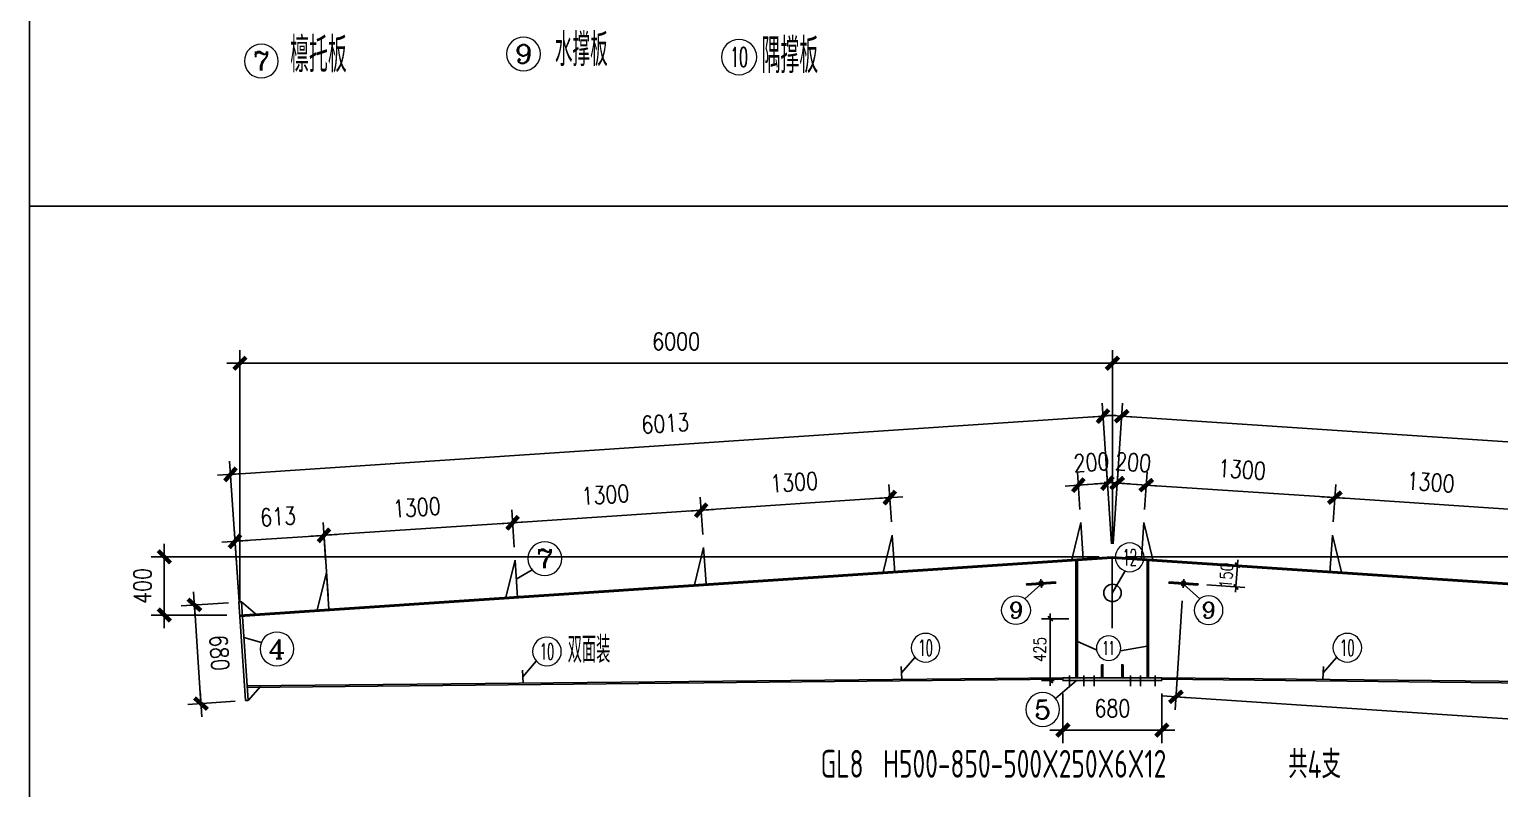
# Model space of a CAD drawing. Header units: millimetres. Extents: x 2451220 to 4527627, y -5186613 to -1639140.
# Drawn here: x 2500480 to 2510591, y -1789991 to -1784773 of the extents above; entities that cross this region are included whole.
import ezdxf
from ezdxf.enums import TextEntityAlignment as Align

# ---------------------------------------------------------------- set-up
doc = ezdxf.new("R2010")
doc.units = ezdxf.units.MM
doc.header["$LTSCALE"] = 1000
doc.header["$PDMODE"] = 34
doc.layers.add('钢架', color=7, linetype='Continuous', lineweight=25)
doc.styles.add('COMPLEX', font='COMPLEX')
doc.styles.add('DIM_FONT', font='simplex.shx', dxfattribs={"width": 0.8, "bigfont": 'hztxt.shx'})
doc.styles.add('hz', font='gbenor.shx', dxfattribs={"width": 0.75, "height": 100, "bigfont": 'gbcbig.shx'})
doc.styles.get("Standard").update_dxf_attribs({"font": 'txt', "bigfont": 'gbcbig.shx'})
doc.styles.add('TSSD_Label', font='Tssdeng.shx', dxfattribs={"width": 0.7, "bigfont": 'hztxt.shx'})
doc.dimstyles.get("Standard").update_dxf_attribs({"dimscale": 100, "dimtxt": 3.5, "dimasz": 1, "dimexe": 2.5, "dimexo": 3, "dimgap": 1.5, "dimtad": 1, "dimdec": 0, "dimzin": 0, "dimdsep": 46, "dimtxsty": 'Standard', "dimblk": 'ARCHTICK', "dimcen": 0.09, "dimadec": 0, "dimazin": 0, "dimtfac": 1, "dimtdec": 0, "dimtix": 1, "dimtmove": 2, "dimatfit": 3, "dimldrblk": 'ARCHTICK', "dimfxl": 1, "dimtolj": 1, "dimtzin": 0, "dimarcsym": 0})
doc.dimstyles.new('WGH(1)', dxfattribs={"dimscale": 1.2, "dimtxt": 100, "dimasz": 0.5, "dimexe": 75, "dimexo": 75, "dimgap": 75, "dimtad": 1, "dimdec": 0, "dimzin": 0, "dimdsep": 46, "dimtxsty": 'DIM_FONT', "dimblk1": '_DIMX', "dimblk2": '_DIMX', "dimsah": 1, "dimcen": 0.09, "dimclrd": 3, "dimclre": 3, "dimclrt": 7, "dimadec": 0, "dimazin": 0, "dimtfac": 1, "dimtdec": 0, "dimtix": 1, "dimtmove": 2, "dimatfit": 3, "dimldrblk": '_DIMX', "dimfxl": 1, "dimtolj": 1, "dimtzin": 0, "dimarcsym": 0})

# ---------------------------------------------------------------- blocks, each defined once
blk = doc.blocks.new('轴线标号')
at = {"lineweight": 13}
blk.add_circle((0, 0), 0.5, dxfattribs=at)
at = {"layer": '钢架', "lineweight": 13, "style": 'COMPLEX', "width": 1.041667}
blk.add_attdef('A', text='', height=0.56, dxfattribs=at).set_placement((-0.25, -0.28), (0.25, -0.28), align=Align.FIT)
blk = doc.blocks.new('_DIMX')
blk.add_line((-150, 0), (150, 0))
at = {"const_width": 50}
blk.add_lwpolyline([(-70, -70), (70, 70)], dxfattribs=at)
blk = doc.blocks.new('*D980')
at = {"color": 3, "lineweight": -2}
for p, q in [((2507705, -1788072), (2507688, -1787815)), ((2507905, -1788058), (2507888, -1787801)), ((2507694, -1787905), (2507693, -1787905)), ((2507894, -1787891), (2507694, -1787905)), ((2507894, -1787891), (2507895, -1787891))]:
    blk.add_line(p, q, dxfattribs=at)
at = {"layer": 'Defpoints', "color": 0}
for p in [(2507694, -1787905), (2507711, -1788162), (2507911, -1788148)]:
    blk.add_point(p, dxfattribs=at)
at = {"color": 3, "lineweight": -2, "xscale": 0.6, "yscale": 0.6, "zscale": 0.6}
for p, rotation in [((2507694, -1787905), 3.814074834272617), ((2507894, -1787891), 183.8140748342726)]:
    blk.add_blockref('_DIMX', p, dxfattribs=dict(at, rotation=rotation))
at = {"color": 7, "insert": (2507784, -1787748), "char_height": 120, "attachment_point": 5, "rotation": 3.8141, "style": 'DIM_FONT'}
blk.add_mtext('\\A1;200', dxfattribs=at)
blk = doc.blocks.new('*D3027')
at = {"color": 3, "lineweight": -2}
for p, q in [((2506408, -1788158), (2506391, -1787901)), ((2505111, -1788245), (2505094, -1787988)), ((2506396, -1787991), (2505101, -1788078))]:
    blk.add_line(p, q, dxfattribs=at)
at = {"layer": 'Defpoints', "color": 0}
for p in [(2505100, -1788078), (2506414, -1788248), (2505117, -1788335)]:
    blk.add_point(p, dxfattribs=at)
at = {"color": 3, "lineweight": -2, "xscale": 0.6, "yscale": 0.6, "zscale": 0.6}
for p, rotation in [((2506397, -1787991), 3.814074823641809), ((2505100, -1788078), 183.8140748236418)]:
    blk.add_blockref('_DIMX', p, dxfattribs=dict(at, rotation=rotation))
at = {"color": 7, "insert": (2505739, -1787885), "char_height": 120, "attachment_point": 5, "rotation": 3.8141, "style": 'DIM_FONT'}
blk.add_mtext('\\A1;1300', dxfattribs=at)
blk = doc.blocks.new('*D3028')
at = {"color": 3, "lineweight": -2}
for p, q in [((2503814, -1788331), (2503797, -1788074)), ((2505099, -1788078), (2503803, -1788164)), ((2505111, -1788245), (2505094, -1787988))]:
    blk.add_line(p, q, dxfattribs=at)
at = {"layer": 'Defpoints', "color": 0}
for p in [(2503803, -1788164), (2505117, -1788335), (2503820, -1788421)]:
    blk.add_point(p, dxfattribs=at)
at = {"color": 3, "lineweight": -2, "xscale": 0.6, "yscale": 0.6, "zscale": 0.6}
for p, rotation in [((2505100, -1788078), 3.814074823641809), ((2503803, -1788164), 183.8140748236418)]:
    blk.add_blockref('_DIMX', p, dxfattribs=dict(at, rotation=rotation))
at = {"color": 7, "insert": (2504441, -1787971), "char_height": 120, "attachment_point": 5, "rotation": 3.8141, "style": 'DIM_FONT'}
blk.add_mtext('\\A1;1300', dxfattribs=at)
blk = doc.blocks.new('*D3029')
at = {"color": 3, "lineweight": -2}
for p, q in [((2503814, -1788331), (2503797, -1788074)), ((2502517, -1788418), (2502500, -1788161)), ((2503802, -1788164), (2502506, -1788250))]:
    blk.add_line(p, q, dxfattribs=at)
at = {"layer": 'Defpoints', "color": 0}
for p in [(2502506, -1788250), (2503820, -1788421), (2502523, -1788507)]:
    blk.add_point(p, dxfattribs=at)
at = {"color": 3, "lineweight": -2, "xscale": 0.6, "yscale": 0.6, "zscale": 0.6}
for p, rotation in [((2503803, -1788164), 3.814074823641809), ((2502506, -1788250), 183.8140748236418)]:
    blk.add_blockref('_DIMX', p, dxfattribs=dict(at, rotation=rotation))
at = {"color": 7, "insert": (2503144, -1788058), "char_height": 120, "attachment_point": 5, "rotation": 3.8141, "style": 'DIM_FONT'}
blk.add_mtext('\\A1;1300', dxfattribs=at)
blk = doc.blocks.new('*D3030')
at = {"color": 3, "lineweight": -2}
for p, q in [((2502534, -1788667), (2502500, -1788161)), ((2501922, -1788708), (2501888, -1788201)), ((2501894, -1788291), (2502505, -1788251))]:
    blk.add_line(p, q, dxfattribs=at)
at = {"layer": 'Defpoints', "color": 0}
for p in [(2502506, -1788250), (2502539, -1788757), (2501928, -1788798)]:
    blk.add_point(p, dxfattribs=at)
at = {"color": 3, "lineweight": -2, "xscale": 0.6, "yscale": 0.6, "zscale": 0.6}
for p, rotation in [((2501894, -1788291), 183.8140748342499), ((2502506, -1788250), 3.814074834249844)]:
    blk.add_blockref('_DIMX', p, dxfattribs=dict(at, rotation=rotation))
at = {"color": 7, "insert": (2502190, -1788121), "char_height": 120, "attachment_point": 5, "rotation": 3.8141, "style": 'DIM_FONT'}
blk.add_mtext('\\A1;613', dxfattribs=at)
blk = doc.blocks.new('*D3031')
at = {"color": 3, "lineweight": -2}
for p, q in [((2507922, -1788308), (2507857, -1787341)), ((2501864, -1787831), (2507862, -1787431)), ((2501922, -1788708), (2501857, -1787741))]:
    blk.add_line(p, q, dxfattribs=at)
at = {"layer": 'Defpoints', "color": 0}
for p in [(2507863, -1787431), (2507928, -1788398), (2501928, -1788798)]:
    blk.add_point(p, dxfattribs=at)
at = {"color": 3, "lineweight": -2, "xscale": 0.6, "yscale": 0.6, "zscale": 0.6}
for p, rotation in [((2507863, -1787431), 3.814074834285632), ((2501863, -1787831), 183.8140748342857)]:
    blk.add_blockref('_DIMX', p, dxfattribs=dict(at, rotation=rotation))
at = {"color": 7, "insert": (2504853, -1787481), "char_height": 120, "attachment_point": 5, "rotation": 3.8141, "style": 'DIM_FONT'}
blk.add_mtext('\\A1;6013', dxfattribs=at)
blk = doc.blocks.new('*D981')
at = {"color": 3, "lineweight": -2}
for p, q in [((2501928, -1788708), (2501928, -1786977)), ((2507928, -1788308), (2507928, -1786977)), ((2501928, -1787067), (2507927, -1787067))]:
    blk.add_line(p, q, dxfattribs=at)
at = {"layer": 'Defpoints', "color": 0}
for p in [(2507928, -1787067), (2507928, -1788398), (2501928, -1788798)]:
    blk.add_point(p, dxfattribs=at)
at = {"color": 3, "lineweight": -2, "xscale": 0.6, "yscale": 0.6, "zscale": 0.6, "rotation": 180}
blk.add_blockref('_DIMX', (2501928, -1787067), dxfattribs=at)
at = {"color": 3, "lineweight": -2, "xscale": 0.6, "yscale": 0.6, "zscale": 0.6}
blk.add_blockref('_DIMX', (2507928, -1787067), dxfattribs=at)
at = {"color": 7, "insert": (2504928, -1786917), "char_height": 120, "attachment_point": 5, "style": 'DIM_FONT'}
blk.add_mtext('\\A1;6000', dxfattribs=at)
blk = doc.blocks.new('*D3032')
at = {"color": 3, "lineweight": -2}
for p, q in [((2501850, -1788713), (2501525, -1788734)), ((2501615, -1788729), (2501660, -1789406)), ((2501895, -1789391), (2501570, -1789413))]:
    blk.add_line(p, q, dxfattribs=at)
at = {"layer": 'Defpoints', "color": 0}
for p in [(2501940, -1788707), (2501985, -1789385), (2501660, -1789407)]:
    blk.add_point(p, dxfattribs=at)
at = {"color": 3, "lineweight": -2, "xscale": 0.6, "yscale": 0.6, "zscale": 0.6}
for p, rotation in [((2501615, -1788728), 93.81407483432686), ((2501660, -1789407), 273.8140748343268)]:
    blk.add_blockref('_DIMX', p, dxfattribs=dict(at, rotation=rotation))
at = {"color": 7, "insert": (2501787, -1789058), "char_height": 120, "attachment_point": 5, "rotation": 273.8141, "style": 'DIM_FONT'}
blk.add_mtext('\\A1;680', dxfattribs=at)
blk = doc.blocks.new('*D982')
at = {"color": 3, "lineweight": -2}
for p, q in [((2507838, -1788398), (2501318, -1788398)), ((2501408, -1788397), (2501408, -1788397)), ((2501408, -1788398), (2501408, -1788798)), ((2501838, -1788798), (2501318, -1788798)), ((2501408, -1788798), (2501408, -1788799))]:
    blk.add_line(p, q, dxfattribs=at)
at = {"layer": 'Defpoints', "color": 0}
for p in [(2507928, -1788398), (2501408, -1788798), (2501928, -1788798)]:
    blk.add_point(p, dxfattribs=at)
at = {"color": 3, "lineweight": -2, "xscale": 0.6, "yscale": 0.6, "zscale": 0.6}
for p, rotation in [((2501408, -1788398), 270), ((2501408, -1788798), 90)]:
    blk.add_blockref('_DIMX', p, dxfattribs=dict(at, rotation=rotation))
at = {"color": 7, "insert": (2501258, -1788598), "char_height": 120, "attachment_point": 5, "rotation": 90, "style": 'DIM_FONT'}
blk.add_mtext('\\A1;400', dxfattribs=at)
blk = doc.blocks.new('*D983')
at = {"color": 3, "lineweight": -2}
for p, q in [((2507950, -1788058), (2507967, -1787801)), ((2508150, -1788072), (2508167, -1787815)), ((2507961, -1787891), (2507960, -1787891)), ((2507961, -1787891), (2508161, -1787905)), ((2508161, -1787905), (2508162, -1787905))]:
    blk.add_line(p, q, dxfattribs=at)
at = {"layer": 'Defpoints', "color": 0}
for p in [(2508161, -1787905), (2507944, -1788148), (2508144, -1788162)]:
    blk.add_point(p, dxfattribs=at)
at = {"color": 3, "lineweight": -2, "xscale": 0.6, "yscale": 0.6, "zscale": 0.6}
for p, rotation in [((2507961, -1787891), 356.1859251657274), ((2508161, -1787905), 176.1859251657274)]:
    blk.add_blockref('_DIMX', p, dxfattribs=dict(at, rotation=rotation))
at = {"color": 7, "insert": (2508071, -1787748), "char_height": 120, "attachment_point": 5, "rotation": 356.1859, "style": 'DIM_FONT'}
blk.add_mtext('\\A1;200', dxfattribs=at)
blk = doc.blocks.new('*D3033')
at = {"color": 3, "lineweight": -2}
for p, q in [((2509447, -1788158), (2509464, -1787901)), ((2509459, -1787991), (2510754, -1788078)), ((2510744, -1788245), (2510761, -1787988))]:
    blk.add_line(p, q, dxfattribs=at)
at = {"layer": 'Defpoints', "color": 0}
for p in [(2510755, -1788078), (2509441, -1788248), (2510738, -1788335)]:
    blk.add_point(p, dxfattribs=at)
at = {"color": 3, "lineweight": -2, "xscale": 0.6, "yscale": 0.6, "zscale": 0.6}
for p, rotation in [((2509458, -1787991), 176.1859251763582), ((2510755, -1788078), 356.1859251763582)]:
    blk.add_blockref('_DIMX', p, dxfattribs=dict(at, rotation=rotation))
at = {"color": 7, "insert": (2510117, -1787885), "char_height": 120, "attachment_point": 5, "rotation": 356.1859, "style": 'DIM_FONT'}
blk.add_mtext('\\A1;1300', dxfattribs=at)
blk = doc.blocks.new('*D3037')
at = {"color": 3, "lineweight": -2}
for p, q in [((2507934, -1788308), (2507998, -1787341)), ((2513991, -1787831), (2507993, -1787431)), ((2513934, -1788708), (2513998, -1787741))]:
    blk.add_line(p, q, dxfattribs=at)
at = {"layer": 'Defpoints', "color": 0}
for p in [(2507992, -1787431), (2507928, -1788398), (2513928, -1788798)]:
    blk.add_point(p, dxfattribs=at)
at = {"color": 3, "lineweight": -2, "xscale": 0.6, "yscale": 0.6, "zscale": 0.6}
for p, rotation in [((2507992, -1787431), 176.1859251657144), ((2513992, -1787831), 356.1859251657144)]:
    blk.add_blockref('_DIMX', p, dxfattribs=dict(at, rotation=rotation))
at = {"color": 7, "insert": (2511002, -1787481), "char_height": 120, "attachment_point": 5, "rotation": 356.1859, "style": 'DIM_FONT'}
blk.add_mtext('\\A1;6013', dxfattribs=at)
blk = doc.blocks.new('*D984')
at = {"color": 3, "lineweight": -2}
for p, q in [((2507928, -1788308), (2507928, -1786977)), ((2513928, -1788708), (2513928, -1786977)), ((2513927, -1787067), (2507928, -1787067))]:
    blk.add_line(p, q, dxfattribs=at)
at = {"layer": 'Defpoints', "color": 0}
for p in [(2507928, -1787067), (2507928, -1788398), (2513928, -1788798)]:
    blk.add_point(p, dxfattribs=at)
at = {"color": 3, "lineweight": -2, "xscale": 0.6, "yscale": 0.6, "zscale": 0.6, "rotation": 180}
blk.add_blockref('_DIMX', (2507928, -1787067), dxfattribs=at)
at = {"color": 3, "lineweight": -2, "xscale": 0.6, "yscale": 0.6, "zscale": 0.6}
blk.add_blockref('_DIMX', (2513928, -1787067), dxfattribs=at)
at = {"color": 7, "insert": (2510928, -1786917), "char_height": 120, "attachment_point": 5, "style": 'DIM_FONT'}
blk.add_mtext('\\A1;6000', dxfattribs=at)
blk = doc.blocks.new('*D985')
at = {"color": 3, "lineweight": -2}
for p, q in [((2508018, -1788398), (2514818, -1788398)), ((2514728, -1788397), (2514728, -1788397)), ((2514728, -1788398), (2514728, -1788798)), ((2514018, -1788798), (2514818, -1788798)), ((2514728, -1788798), (2514728, -1788799))]:
    blk.add_line(p, q, dxfattribs=at)
at = {"layer": 'Defpoints', "color": 0}
for p in [(2507928, -1788398), (2513928, -1788798), (2514728, -1788798)]:
    blk.add_point(p, dxfattribs=at)
at = {"color": 3, "lineweight": -2, "xscale": 0.6, "yscale": 0.6, "zscale": 0.6}
for p, rotation in [((2514728, -1788398), 270), ((2514728, -1788798), 90)]:
    blk.add_blockref('_DIMX', p, dxfattribs=dict(at, rotation=rotation))
at = {"color": 7, "insert": (2514578, -1788598), "char_height": 120, "attachment_point": 5, "rotation": 90, "style": 'DIM_FONT'}
blk.add_mtext('\\A1;400', dxfattribs=at)
blk = doc.blocks.new('*D986')
at = {"color": 3, "lineweight": -2}
for p, q in [((2508150, -1788072), (2508167, -1787815)), ((2508161, -1787905), (2509457, -1787991)), ((2509447, -1788158), (2509464, -1787901))]:
    blk.add_line(p, q, dxfattribs=at)
at = {"layer": 'Defpoints', "color": 0}
for p in [(2509458, -1787991), (2508144, -1788162), (2509441, -1788248)]:
    blk.add_point(p, dxfattribs=at)
at = {"color": 3, "lineweight": -2, "xscale": 0.6, "yscale": 0.6, "zscale": 0.6}
for p, rotation in [((2508161, -1787905), 176.1859251657165), ((2509458, -1787991), 356.1859251657165)]:
    blk.add_blockref('_DIMX', p, dxfattribs=dict(at, rotation=rotation))
at = {"color": 7, "insert": (2508819, -1787798), "char_height": 120, "attachment_point": 5, "rotation": 356.1859, "style": 'DIM_FONT'}
blk.add_mtext('\\A1;1300', dxfattribs=at)
blk = doc.blocks.new('*D3039')
at = {"color": 3, "lineweight": -2}
for p, q in [((2507588, -1789338), (2507588, -1789679)), ((2508268, -1789338), (2508268, -1789679)), ((2508267, -1789589), (2507588, -1789589))]:
    blk.add_line(p, q, dxfattribs=at)
at = {"layer": 'Defpoints', "color": 0}
for p in [(2507588, -1789248), (2508268, -1789248), (2507588, -1789589)]:
    blk.add_point(p, dxfattribs=at)
at = {"color": 3, "lineweight": -2, "xscale": 0.6, "yscale": 0.6, "zscale": 0.6, "rotation": 180}
blk.add_blockref('_DIMX', (2507588, -1789589), dxfattribs=at)
at = {"color": 3, "lineweight": -2, "xscale": 0.6, "yscale": 0.6, "zscale": 0.6}
blk.add_blockref('_DIMX', (2508268, -1789589), dxfattribs=at)
at = {"color": 7, "insert": (2507928, -1789439), "char_height": 120, "attachment_point": 5, "style": 'DIM_FONT'}
blk.add_mtext('\\A1;680', dxfattribs=at)
blk = doc.blocks.new('*D3040')
at = {"color": 3, "lineweight": -2}
for p, q in [((2507628, -1788823), (2507441, -1788823)), ((2507501, -1789247), (2507501, -1788823)), ((2507528, -1789248), (2507441, -1789248))]:
    blk.add_line(p, q, dxfattribs=at)
at = {"layer": 'Defpoints', "color": 0}
for p in [(2507501, -1788823), (2507688, -1788823), (2507588, -1789248)]:
    blk.add_point(p, dxfattribs=at)
at = {"color": 3, "lineweight": -2, "xscale": 0.24, "yscale": 0.24, "zscale": 0.24}
for p, rotation in [((2507501, -1788823), 90), ((2507501, -1789248), 270)]:
    blk.add_blockref('_DIMX', p, dxfattribs=dict(at, rotation=rotation))
at = {"color": 7, "insert": (2507429, -1789035), "char_height": 84, "attachment_point": 5, "rotation": 90, "style": 'DIM_FONT'}
blk.add_mtext('\\A1;425', dxfattribs=at)
blk = doc.blocks.new('*D3041')
at = {"color": 3, "lineweight": -2}
for p, q in [((2508587, -1788442), (2508848, -1788459)), ((2508778, -1788605), (2508788, -1788455)), ((2508788, -1788455), (2508788, -1788455)), ((2508577, -1788591), (2508838, -1788609)), ((2508778, -1788605), (2508778, -1788605))]:
    blk.add_line(p, q, dxfattribs=at)
at = {"layer": 'Defpoints', "color": 0}
for p in [(2508527, -1788438), (2508788, -1788455), (2508517, -1788587)]:
    blk.add_point(p, dxfattribs=at)
at = {"color": 3, "lineweight": -2, "xscale": 0.24, "yscale": 0.24, "zscale": 0.24}
for p, rotation in [((2508788, -1788455), 266.1859251658871), ((2508778, -1788605), 86.18592516588711)]:
    blk.add_blockref('_DIMX', p, dxfattribs=dict(at, rotation=rotation))
at = {"color": 7, "insert": (2508711, -1788525), "char_height": 84, "attachment_point": 5, "rotation": 86.1859, "style": 'DIM_FONT'}
blk.add_mtext('\\A1;150', dxfattribs=at)
blk = doc.blocks.new('*D3042')
at = {"color": 3, "lineweight": -2}
for p, q in [((2508409, -1788700), (2508359, -1789449)), ((2513910, -1789067), (2513860, -1789816)), ((2508366, -1789360), (2513865, -1789726))]:
    blk.add_line(p, q, dxfattribs=at)
at = {"layer": 'Defpoints', "color": 0}
for p in [(2508415, -1788611), (2513916, -1788977), (2513866, -1789726)]:
    blk.add_point(p, dxfattribs=at)
at = {"color": 3, "lineweight": -2, "xscale": 0.6, "yscale": 0.6, "zscale": 0.6}
for p, rotation in [((2508365, -1789360), 176.1859251656479), ((2513866, -1789726), 356.1859251656479)]:
    blk.add_blockref('_DIMX', p, dxfattribs=dict(at, rotation=rotation))
at = {"color": 7, "insert": (2511125, -1789393), "char_height": 120, "attachment_point": 5, "rotation": 356.1859, "style": 'DIM_FONT'}
blk.add_mtext('\\A1;5513', dxfattribs=at)

msp = doc.modelspace()

# ---------------------------------------------------------------- linework, layer by layer
for p, q in [((2507711.3, -1788161.6), (2507648.1, -1788416.3)), ((2507711.3, -1788161.6), (2507728, -1788411)), ((2508143.7, -1788161.6), (2508127.1, -1788411)), ((2508143.7, -1788161.6), (2508206.9, -1788416.3)), ((2506414.2, -1788248), (2506351, -1788502.8)), ((2506414.2, -1788248), (2506431.5, -1788507.5)), ((2509440.8, -1788248), (2509423.5, -1788507.5)), ((2509440.8, -1788248), (2509504, -1788502.8)), ((2505117.1, -1788334.5), (2505053.9, -1788589.3)), ((2505117.1, -1788334.5), (2505133.7, -1788584)), ((2507927.5, -1788397.7), (2501927.5, -1788797.7)), ((2507927.5, -1788407.7), (2501928.2, -1788807.7)), ((2503820, -1788421), (2503756.8, -1788675.8)), ((2503820, -1788421), (2503837.3, -1788680.4)), ((2507677.5, -1788424.4), (2507677.5, -1789229.7)), ((2507687.5, -1788423.7), (2507687.5, -1789229.7)), ((2507927.5, -1788397.7), (2513927.5, -1788797.7)), ((2507927.5, -1788407.7), (2513926.9, -1788807.7)), ((2507927.5, -1788407.7), (2507927.5, -1788887.7)), ((2508167.5, -1788423.7), (2508167.5, -1789229.7)), ((2508177.5, -1788424.4), (2508177.5, -1789229.7)), ((2502522.9, -1788507.5), (2502459.7, -1788762.2)), ((2502522.9, -1788507.5), (2502539.5, -1788756.9)), ((2503937.9, -1788487.5), (2503828.6, -1788550.7)), ((2507337.9, -1788582.3), (2507338.6, -1788592.3)), ((2507436.1, -1788550.7), (2507440.1, -1788610.6)), ((2507436.1, -1788550.7), (2507440.1, -1788610.6)), ((2508016.6, -1788494.9), (2507927.5, -1788647.7)), ((2508419, -1788550.7), (2508415, -1788610.6)), ((2508419, -1788550.7), (2508415, -1788610.6)), ((2508517.1, -1788582.3), (2508516.4, -1788592.3)), ((2507325.7, -1788686.8), (2507438.4, -1788585.7)), ((2508529.4, -1788686.8), (2508416.7, -1788585.7)), ((2501921.5, -1788707.9), (2501939.5, -1788706.7)), ((2501921.5, -1788707.9), (2501966.8, -1789386.4)), ((2501939.5, -1788706.7), (2501984.7, -1789385.2)), ((2501939.5, -1788706.7), (2502035.3, -1788790.5)), ((2502075.3, -1788985.5), (2501955.9, -1788952.7)), ((2507822.9, -1789040), (2507687.5, -1788979.1)), ((2506569.9, -1789088.6), (2506477.4, -1789195.7)), ((2507984.1, -1789043.6), (2508167.5, -1789010.7)), ((2509470.2, -1789088.6), (2509377.7, -1789195.7)), ((2503870.4, -1789176.6), (2503876.3, -1789266.6)), ((2503965.9, -1789114.5), (2503873.4, -1789221.6)), ((2506474.4, -1789150.8), (2506480.4, -1789240.7)), ((2509380.7, -1789150.8), (2509374.7, -1789240.7)), ((2507587.5, -1789229.7), (2501978.1, -1789285.4)), ((2507587.5, -1789239.7), (2501978.7, -1789295.4)), ((2501984.7, -1789385.2), (2502068.5, -1789289.4)), ((2507536.6, -1789371.3), (2507681.8, -1789247.7)), ((2508267.5, -1789229.7), (2513877, -1789285.4)), ((2508267.5, -1789239.7), (2513876.3, -1789295.4)), ((2501966.8, -1789386.4), (2501984.7, -1789385.2))]:
    msp.add_line(p, q)
at = {"color": 2}
for p, q in [((2507537.5, -1788569), (2507337.9, -1788582.3)), ((2507537.8, -1788574), (2507338.3, -1788587.3)), ((2507538.2, -1788579), (2507338.6, -1788592.3)), ((2507537.5, -1788569), (2507538.2, -1788579)), ((2508317.6, -1788569), (2508316.9, -1788579)), ((2508316.9, -1788579), (2508516.4, -1788592.3)), ((2508317.2, -1788574), (2508516.8, -1788587.3)), ((2508317.6, -1788569), (2508517.1, -1788582.3)), ((2507587.5, -1789229.7), (2508267.5, -1789229.7)), ((2507587.5, -1789229.7), (2507587.5, -1789247.7)), ((2508267.5, -1789229.7), (2507587.5, -1789229.7)), ((2507587.5, -1789229.7), (2507587.5, -1789247.7)), ((2507587.5, -1789247.7), (2508267.5, -1789247.7)), ((2508267.5, -1789247.7), (2507587.5, -1789247.7)), ((2507632.5, -1789214.2), (2507632.5, -1789286.1)), ((2507732.5, -1789214.2), (2507732.5, -1789286.1)), ((2507802.5, -1789214.2), (2507802.5, -1789286.1)), ((2508052.5, -1789214.2), (2508052.5, -1789286.1)), ((2508122.5, -1789214.2), (2508122.5, -1789286.1)), ((2508222.5, -1789214.2), (2508222.5, -1789286.1)), ((2508267.5, -1789229.7), (2508267.5, -1789247.7)), ((2508267.5, -1789229.7), (2508267.5, -1789247.7))]:
    msp.add_line(p, q, dxfattribs=at)
for points in [[(2500480.2, -1774242.5), (2516847.2, -1774242.5), (2516847.2, -1785986.7), (2500480.2, -1785986.7)], [(2500480.2, -1785986.7), (2516847.2, -1785986.7), (2516847.2, -1797731), (2500480.2, -1797731)], [(2507852.5, -1789139.7), (2507862.5, -1789139.7), (2507862.5, -1789229.7), (2507852.5, -1789229.7)], [(2508002.5, -1789139.7), (2507992.5, -1789139.7), (2507992.5, -1789229.7), (2508002.5, -1789229.7)]]:
    msp.add_lwpolyline(points, close=True)
for points in [[(2507427.1, -1788566.4), (2507429.1, -1788596.3), (2507449, -1788595), (2507447, -1788565), (2507427.1, -1788566.4)], [(2508428, -1788566.4), (2508426, -1788596.3), (2508406, -1788595), (2508408, -1788565), (2508428, -1788566.4)]]:
    msp.add_lwpolyline(points, dxfattribs=at)
msp.add_circle((2507928.6, -1788645.9), 60)

# ---------------------------------------------------------------- block references
ref = msp.add_blockref('轴线标号', (2503878.5, -1784941.3), dxfattribs=dict(xscale=-232.4988107294776, yscale=232.4988107294776, zscale=232.4988107293054))
ref.add_attrib('A', '9', dxfattribs={"layer": '钢架', "lineweight": 13, "height": 130.2, "style": 'COMPLEX', "width": 1.339286}).set_placement((2503820.3, -1785006.4), (2503936.6, -1785006.4), align=Align.FIT)
ref = msp.add_blockref('轴线标号', (2505360.8, -1784962.7), dxfattribs=dict(xscale=-242.1862611761317, yscale=242.1862611761317, zscale=242.1862611763598))
ref.add_attrib('A', '10', dxfattribs={"layer": '钢架', "lineweight": 13, "height": 135.62, "style": 'COMPLEX', "width": 0.646552}).set_placement((2505300.3, -1785030.5), (2505421.4, -1785030.5), align=Align.FIT)
ref = msp.add_blockref('轴线标号', (2502075.3, -1784990.2), dxfattribs=dict(xscale=-232.4988107294776, yscale=232.4988107294776, zscale=232.4988107293054))
ref.add_attrib('A', '7', dxfattribs={"layer": '钢架', "lineweight": 13, "height": 130.2, "style": 'COMPLEX', "width": 1.339286}).set_placement((2502017.2, -1785055.3), (2502133.4, -1785055.3), align=Align.FIT)
ref = msp.add_blockref('轴线标号', (2504024.8, -1788410.3), dxfattribs=dict(xscale=-232.4988107294776, yscale=232.4988107294776, zscale=232.4988107293054))
ref.add_attrib('A', '7', dxfattribs={"layer": '钢架', "lineweight": 13, "height": 130.2, "style": 'COMPLEX', "width": 1.339286}).set_placement((2503966.7, -1788475.4), (2504083, -1788475.4), align=Align.FIT)
ref = msp.add_blockref('轴线标号', (2508047.1, -1788401), dxfattribs=dict(xscale=-197.6239891201258, yscale=197.6239891201258, zscale=197.6239891199096))
ref.add_attrib('A', '12', dxfattribs={"layer": '钢架', "lineweight": 13, "height": 110.67, "style": 'COMPLEX', "width": 0.646552}).set_placement((2507997.7, -1788456.3), (2508096.5, -1788456.3), align=Align.FIT)
ref = msp.add_blockref('轴线标号', (2507265.2, -1788764.9), dxfattribs=dict(xscale=197.6239891201258, yscale=197.6239891201258, zscale=197.6239891199096))
ref.add_attrib('A', '9', dxfattribs={"layer": '钢架', "lineweight": 13, "height": 110.7, "style": 'COMPLEX', "width": 1.339286}).set_placement((2507215.8, -1788820.3), (2507314.6, -1788820.3), align=Align.FIT)
ref = msp.add_blockref('轴线标号', (2508589.9, -1788764.9), dxfattribs=dict(xscale=-197.6239891201258, yscale=197.6239891201258, zscale=197.6239891199096))
ref.add_attrib('A', '9', dxfattribs={"layer": '钢架', "lineweight": 13, "height": 110.7, "style": 'COMPLEX', "width": 1.339286}).set_placement((2508540.5, -1788820.3), (2508639.3, -1788820.3), align=Align.FIT)
ref = msp.add_blockref('轴线标号', (2502182.4, -1789030.8), dxfattribs=dict(xscale=-232.4988107294776, yscale=232.4988107294776, zscale=232.4988107293054))
ref.add_attrib('A', '4', dxfattribs={"layer": '钢架', "lineweight": 13, "height": 130.2, "style": 'COMPLEX', "width": 1.171875}).set_placement((2502124.2, -1789095.9), (2502240.5, -1789095.9), align=Align.FIT)
ref = msp.add_blockref('轴线标号', (2504039.3, -1789048.4), dxfattribs=dict(xscale=-197.6239891201258, yscale=197.6239891201258, zscale=197.6239891199096))
ref.add_attrib('A', '10', dxfattribs={"layer": '钢架', "lineweight": 13, "height": 110.67, "style": 'COMPLEX', "width": 0.646552}).set_placement((2503989.9, -1789103.7), (2504088.7, -1789103.7), align=Align.FIT)
ref = msp.add_blockref('轴线标号', (2506643.4, -1789022.5), dxfattribs=dict(xscale=-197.6239891201258, yscale=197.6239891201258, zscale=197.6239891199096))
ref.add_attrib('A', '10', dxfattribs={"layer": '钢架', "lineweight": 13, "height": 110.67, "style": 'COMPLEX', "width": 0.646552}).set_placement((2506594, -1789077.9), (2506692.8, -1789077.9), align=Align.FIT)
ref = msp.add_blockref('轴线标号', (2507902.1, -1789025.4), dxfattribs=dict(xscale=-167.9803907517344, yscale=167.9803907522, zscale=167.9803907519232))
ref.add_attrib('A', '11', dxfattribs={"layer": '钢架', "lineweight": 13, "height": 94.07, "style": 'COMPLEX', "width": 0.78125}).set_placement((2507860.1, -1789072.4), (2507944.1, -1789072.4), align=Align.FIT)
ref = msp.add_blockref('轴线标号', (2509543.6, -1789022.5), dxfattribs=dict(xscale=-197.6239891201258, yscale=197.6239891201258, zscale=197.6239891199096))
ref.add_attrib('A', '10', dxfattribs={"layer": '钢架', "lineweight": 13, "height": 110.67, "style": 'COMPLEX', "width": 0.646552}).set_placement((2509494.2, -1789077.9), (2509593.1, -1789077.9), align=Align.FIT)
ref = msp.add_blockref('轴线标号', (2507448.8, -1789447.4), dxfattribs=dict(xscale=-232.4988107294776, yscale=232.4988107294776, zscale=232.4988107293054))
ref.add_attrib('A', '5', dxfattribs={"layer": '钢架', "lineweight": 13, "height": 130.2, "style": 'COMPLEX', "width": 1.339286}).set_placement((2507390.7, -1789512.5), (2507506.9, -1789512.5), align=Align.FIT)

# ---------------------------------------------------------------- texts
at = {"color": 0, "style": 'TSSD_Label', "width": 0.7}
for s, height, p in [('GL8', 190.69, (2505920.8, -1789915.7)), ('H500-850-500X250X6X12', 190.695, (2506350.5, -1789915.8)), ('共4支', 190.69, (2509137.5, -1789919.7))]:
    msp.add_text(s, height=height, dxfattribs=at).set_placement(p)
at = {"layer": '钢架', "lineweight": 13, "insert": (2502273.6, -1784827.4), "char_height": 240, "attachment_point": 1, "style": 'hz'}
msp.add_mtext_dynamic_manual_height_columns('檩托板', width=1506.743, gutter_width=12.5, heights=[336], dxfattribs=at)
at = {"layer": '钢架', "lineweight": 13, "attachment_point": 1, "style": 'hz'}
for s, insert, char_height, width in [('  水撑板', (2503911.2, -1784799.9), 224.64, 920.627), ('隅撑板', (2505516.1, -1784833), 240, 1506.743), ('双面装', (2504182.3, -1788945), 180.99, 741.757)]:
    msp.add_mtext(s, dxfattribs=dict(at, insert=insert, char_height=char_height, width=width))

# ---------------------------------------------------------------- dimensions: what is measured, and where the dimension line sits
for base, p1, p2, picture, middle in [((2507927.5, -1787067.4), (2501927.5, -1788797.7), (2507927.5, -1788397.7), '*D981', (2504927.5, -1786917.4)), ((2507587.5, -1789589.4), (2508267.5, -1789247.7), (2507587.5, -1789247.7), '*D3039', (2507927.5, -1789439.4))]:
    dim = msp.add_linear_dim(base=base, p1=p1, p2=p2, dimstyle='WGH(1)')
    dim.commit()
    dim.dimension.update_dxf_attribs({"geometry": picture, "text_midpoint": middle})
for base, p1, p2, angle, picture, middle in [((2507927.5, -1787067.4), (2513927.5, -1788797.7), (2507927.5, -1788397.7), 180, '*D984', (2510927.5, -1786917.4)), ((2501408.1, -1788797.7), (2507927.5, -1788397.7), (2501927.5, -1788797.7), 90, '*D982', (2501258.1, -1788597.7)), ((2514727.6, -1788797.7), (2507927.5, -1788397.7), (2513927.5, -1788797.7), 90, '*D985', (2514577.6, -1788597.7))]:
    dim = msp.add_linear_dim(base=base, p1=p1, p2=p2, angle=angle, dimstyle='WGH(1)')
    dim.commit()
    dim.dimension.update_dxf_attribs({"geometry": picture, "text_midpoint": middle})
for p1, p2, distance, picture, middle in [((2501927.5, -1788797.7), (2507927.5, -1788397.7), 969, '*D3031', (2504853.1, -1787481.2)), ((2513927.5, -1788797.7), (2507927.5, -1788397.7), -969, '*D3037', (2511002, -1787481.2)), ((2508143.7, -1788161.6), (2509440.8, -1788248), 257.5, '*D986', (2508819.4, -1787798.2)), ((2501927.5, -1788797.7), (2502539.5, -1788756.9), 507.5, '*D3030', (2502189.8, -1788121.2)), ((2501939.5, -1788706.7), (2501984.7, -1789385.2), -325.4, '*D3032', (2501787.1, -1789057.6)), ((2508415, -1788610.6), (2513915.6, -1788977.3), -750.7, '*D3042', (2511125.3, -1789393.3))]:
    dim = msp.add_aligned_dim(p1=p1, p2=p2, distance=distance, dimstyle='WGH(1)')
    dim.commit()
    dim.dimension.update_dxf_attribs({"geometry": picture, "text_midpoint": middle})
for p1, p2, distance, override, picture, middle in [((2507910.9, -1788148.3), (2507711.3, -1788161.6), -257.5, {"dimscale": 1.2, "dimtxt": 100, "dimasz": 0.5, "dimexe": 75, "dimexo": 75, "dimgap": 75, "dimtxsty": 'DIM_FONT', "dimblk1": '_DIMX', "dimblk2": '_DIMX', "dimsah": 1, "dimclrd": 3, "dimclre": 3, "dimclrt": 7, "dimldrblk": '_DIMX'}, '*D980', (2507784, -1787748.3)), ((2507944.2, -1788148.3), (2508143.7, -1788161.6), 257.5, {"dimscale": 1.2, "dimtxt": 100, "dimasz": 0.5, "dimexe": 75, "dimexo": 75, "dimgap": 75, "dimtxsty": 'DIM_FONT', "dimblk1": '_DIMX', "dimblk2": '_DIMX', "dimsah": 1, "dimclrd": 3, "dimclre": 3, "dimclrt": 7, "dimldrblk": '_DIMX'}, '*D983', (2508071, -1787748.3)), ((2508516.8, -1788587.3), (2508526.8, -1788437.7), -261.6, {"dimscale": 1.2, "dimtxt": 70, "dimasz": 0.2, "dimexe": 50, "dimexo": 50, "dimgap": 25, "dimtxsty": 'DIM_FONT', "dimblk1": '_DIMX', "dimblk2": '_DIMX', "dimsah": 1, "dimclrd": 3, "dimclre": 3, "dimclrt": 7, "dimldrblk": '_DIMX'}, '*D3041', (2508710.9, -1788525.1))]:
    dim = msp.add_aligned_dim(p1=p1, p2=p2, distance=distance, dimstyle='Standard', override=override)
    dim.commit()
    dim.dimension.update_dxf_attribs({"geometry": picture, "text_midpoint": middle})
for base, p1, p2, angle, override, picture, middle in [((2505100, -1788077.6), (2506414.2, -1788248), (2505117.1, -1788334.5), 3.81407, {"dimscale": 1.2, "dimtxt": 100, "dimasz": 0.5, "dimexe": 75, "dimexo": 75, "dimgap": 75, "dimtxsty": 'DIM_FONT', "dimblk1": '_DIMX', "dimblk2": '_DIMX', "dimsah": 1, "dimclrd": 3, "dimclre": 3, "dimclrt": 7, "dimldrblk": '_DIMX'}, '*D3027', (2505738.6, -1787884.6)), ((2510755.1, -1788077.6), (2509440.8, -1788248), (2510738, -1788334.5), 176.18593, {"dimscale": 1.2, "dimtxt": 100, "dimasz": 0.5, "dimexe": 75, "dimexo": 75, "dimgap": 75, "dimtxsty": 'DIM_FONT', "dimblk1": '_DIMX', "dimblk2": '_DIMX', "dimsah": 1, "dimclrd": 3, "dimclre": 3, "dimclrt": 7, "dimldrblk": '_DIMX'}, '*D3033', (2510116.5, -1787884.6)), ((2502505.7, -1788250.5), (2503820, -1788421), (2502522.9, -1788507.5), 3.81407, {"dimscale": 1.2, "dimtxt": 100, "dimasz": 0.5, "dimexe": 75, "dimexo": 75, "dimgap": 75, "dimtxsty": 'DIM_FONT', "dimblk1": '_DIMX', "dimblk2": '_DIMX', "dimsah": 1, "dimclrd": 3, "dimclre": 3, "dimclrt": 7, "dimldrblk": '_DIMX'}, '*D3029', (2503144.3, -1788057.6)), ((2503802.8, -1788164), (2505117.1, -1788334.5), (2503820, -1788421), 3.81407, {"dimscale": 1.2, "dimtxt": 100, "dimasz": 0.5, "dimexe": 75, "dimexo": 75, "dimgap": 75, "dimtxsty": 'DIM_FONT', "dimblk1": '_DIMX', "dimblk2": '_DIMX', "dimsah": 1, "dimclrd": 3, "dimclre": 3, "dimclrt": 7, "dimldrblk": '_DIMX'}, '*D3028', (2504441.4, -1787971.1)), ((2507500.8, -1788822.7), (2507587.5, -1789247.7), (2507687.5, -1788822.7), 90, {"dimscale": 1.2, "dimtxt": 70, "dimasz": 0.2, "dimexe": 50, "dimexo": 50, "dimgap": 25, "dimtxsty": 'DIM_FONT', "dimblk1": '_DIMX', "dimblk2": '_DIMX', "dimsah": 1, "dimclrd": 3, "dimclre": 3, "dimclrt": 7, "dimldrblk": '_DIMX'}, '*D3040', (2507428.8, -1789035.2))]:
    dim = msp.add_linear_dim(base=base, p1=p1, p2=p2, angle=angle, dimstyle='Standard', override=override)
    dim.commit()
    dim.dimension.update_dxf_attribs({"geometry": picture, "text_midpoint": middle})

doc.saveas('drawing.dxf')
